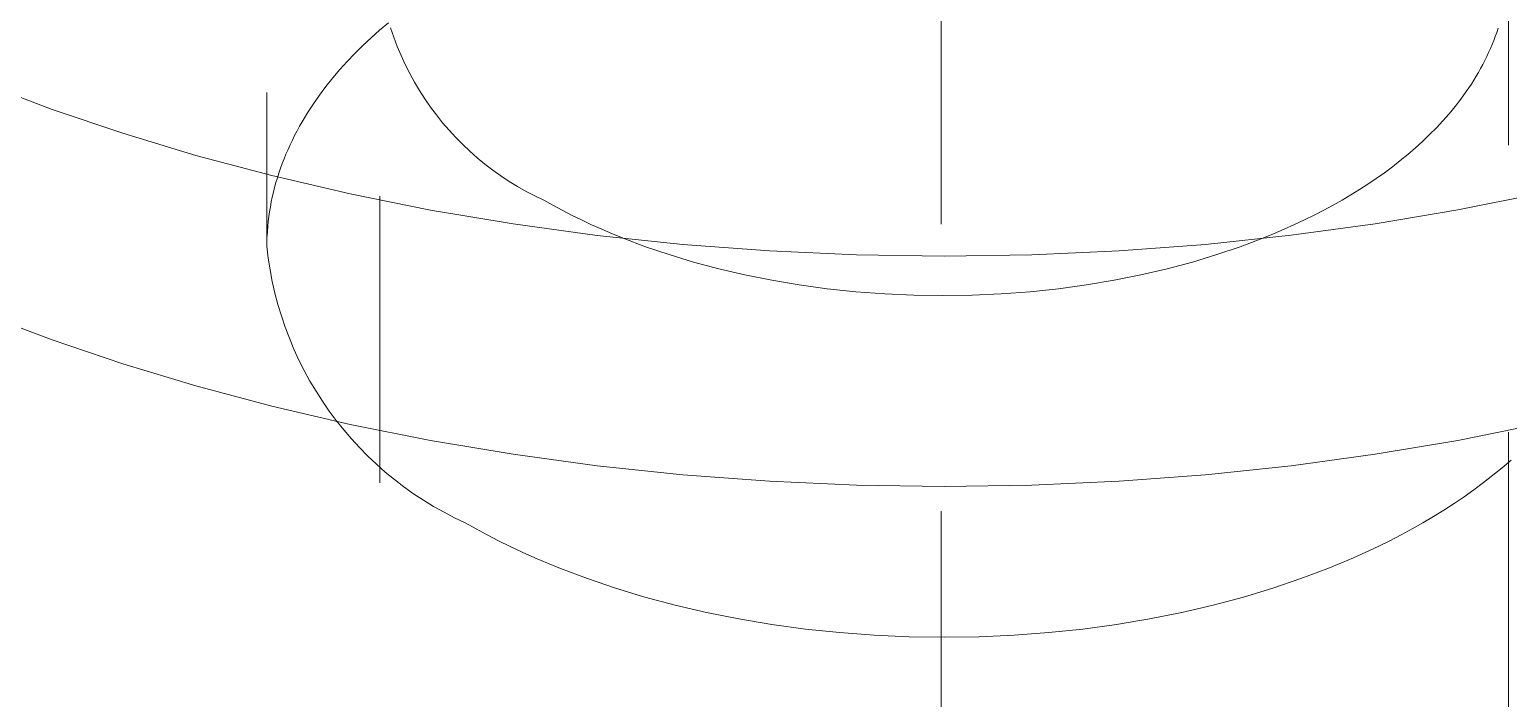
# Model space of a CAD drawing. Header units: inches. Extents: x -13 to 609, y -6 to 131.
# Drawn here: x 154.164 to 154.68, y 57.694 to 57.927 of the extents above; entities that cross this region are included whole.
import ezdxf

# ---------------------------------------------------------------- set-up
doc = ezdxf.new("R2010")
doc.units = ezdxf.units.IN
doc.linetypes.add('HIDDEN', pattern=[1.905, 1.27, -0.635])
doc.layers.add('ZANO_R_przerywana', color=250, linetype='HIDDEN', lineweight=0)

msp = doc.modelspace()

# ---------------------------------------------------------------- linework, layer by layer
at = {"layer": 'ZANO_R_przerywana', "ltscale": 0.05}
for p, q in [((154.48224, 63.95957), (154.48224, 38.24314)), ((154.28638, 53.76943), (154.28638, 58.18726)), ((154.68008, 58.18713), (154.68008, 53.76944)), ((154.24701, 58.10555), (154.24701, 57.85191)), ((154.28634, 57.92727), (154.28338, 57.92463)), ((154.28938, 57.92985), (154.28634, 57.92727)), ((154.29018, 57.92811), (154.29128, 57.92484)), ((154.6755, 57.92507), (154.676, 57.9265)), ((154.676, 57.9265), (154.67647, 57.92794)), ((154.28051, 57.92193), (154.27773, 57.91917)), ((154.28338, 57.92463), (154.28051, 57.92193)), ((154.29128, 57.92484), (154.2925, 57.92161)), ((154.2925, 57.92161), (154.29384, 57.91843)), ((154.67319, 57.91943), (154.67381, 57.92083)), ((154.67381, 57.92083), (154.67441, 57.92224)), ((154.67441, 57.92224), (154.67497, 57.92365)), ((154.67497, 57.92365), (154.6755, 57.92507)), ((154.27505, 57.91636), (154.27246, 57.9135)), ((154.27773, 57.91917), (154.27505, 57.91636)), ((154.29384, 57.91843), (154.29528, 57.91529)), ((154.67114, 57.91526), (154.67185, 57.91664)), ((154.67185, 57.91664), (154.67254, 57.91803)), ((154.67254, 57.91803), (154.67319, 57.91943)), ((154.26999, 57.91059), (154.26762, 57.90763)), ((154.27246, 57.9135), (154.26999, 57.91059)), ((154.29528, 57.91529), (154.29683, 57.91221)), ((154.29683, 57.91221), (154.29848, 57.90918)), ((154.66801, 57.90982), (154.66884, 57.91117)), ((154.66884, 57.91117), (154.66963, 57.91252)), ((154.66963, 57.91252), (154.6704, 57.91389)), ((154.6704, 57.91389), (154.67114, 57.91526)), ((154.17215, 57.89963), (154.14863, 57.9085)), ((154.26762, 57.90763), (154.26536, 57.90462)), ((154.29848, 57.90918), (154.30024, 57.90621)), ((154.30024, 57.90621), (154.30211, 57.90331)), ((154.66349, 57.90322), (154.66538, 57.90583)), ((154.66538, 57.90583), (154.66716, 57.90848)), ((154.66716, 57.90848), (154.66801, 57.90982)), ((154.26322, 57.90156), (154.2612, 57.89847)), ((154.26536, 57.90462), (154.26322, 57.90156)), ((154.30211, 57.90331), (154.30407, 57.90047)), ((154.30407, 57.90047), (154.30613, 57.8977)), ((154.65941, 57.89813), (154.6615, 57.90065)), ((154.6615, 57.90065), (154.66349, 57.90322)), ((154.1967, 57.89132), (154.17215, 57.89963)), ((154.2593, 57.89533), (154.25839, 57.89374)), ((154.2612, 57.89847), (154.2593, 57.89533)), ((154.30613, 57.8977), (154.30829, 57.895)), ((154.30829, 57.895), (154.31054, 57.89238)), ((154.65495, 57.89321), (154.65722, 57.89565)), ((154.65722, 57.89565), (154.65941, 57.89813)), ((154.22224, 57.8836), (154.1967, 57.89132)), ((154.25669, 57.89055), (154.25588, 57.88894)), ((154.25752, 57.89215), (154.25669, 57.89055)), ((154.25839, 57.89374), (154.25752, 57.89215)), ((154.31054, 57.89238), (154.31287, 57.88984)), ((154.31287, 57.88984), (154.3153, 57.88739)), ((154.65015, 57.88849), (154.65259, 57.89083)), ((154.65259, 57.89083), (154.65495, 57.89321)), ((154.25437, 57.88569), (154.25366, 57.88406)), ((154.25511, 57.88732), (154.25437, 57.88569)), ((154.25588, 57.88894), (154.25511, 57.88732)), ((154.3153, 57.88739), (154.31781, 57.88502)), ((154.31781, 57.88502), (154.3204, 57.88274)), ((154.64503, 57.88396), (154.64763, 57.8862)), ((154.64763, 57.8862), (154.65015, 57.88849)), ((154.24871, 57.87653), (154.22224, 57.8836)), ((154.25236, 57.88077), (154.25175, 57.87911)), ((154.25299, 57.88242), (154.25236, 57.88077)), ((154.25366, 57.88406), (154.25299, 57.88242)), ((154.3204, 57.88274), (154.32307, 57.88055)), ((154.32307, 57.88055), (154.32581, 57.87845)), ((154.63683, 57.87757), (154.63963, 57.87965)), ((154.63963, 57.87965), (154.64236, 57.88178)), ((154.64236, 57.88178), (154.64503, 57.88396)), ((154.27603, 57.87017), (154.24871, 57.87653)), ((154.25065, 57.87578), (154.25016, 57.87411)), ((154.25119, 57.87745), (154.25065, 57.87578)), ((154.25175, 57.87911), (154.25119, 57.87745)), ((154.32581, 57.87845), (154.32862, 57.87645)), ((154.32862, 57.87645), (154.3315, 57.87455)), ((154.3315, 57.87455), (154.33445, 57.87275)), ((154.63106, 57.87357), (154.63397, 57.87554)), ((154.63397, 57.87554), (154.63683, 57.87757)), ((154.24927, 57.87074), (154.24888, 57.86906)), ((154.2497, 57.87243), (154.24927, 57.87074)), ((154.25016, 57.87411), (154.2497, 57.87243)), ((154.30413, 57.86455), (154.27603, 57.87017)), ((154.33445, 57.87275), (154.33746, 57.87106)), ((154.33746, 57.87106), (154.34052, 57.86947)), ((154.34052, 57.86947), (154.34364, 57.86799)), ((154.62203, 57.868), (154.62508, 57.8698)), ((154.62508, 57.8698), (154.62809, 57.87166)), ((154.62809, 57.87166), (154.63106, 57.87357)), ((154.6905, 57.87018), (154.6624, 57.86456)), ((154.24794, 57.86397), (154.24769, 57.86227)), ((154.24821, 57.86567), (154.24794, 57.86397)), ((154.24853, 57.86736), (154.24821, 57.86567)), ((154.24888, 57.86906), (154.24853, 57.86736)), ((154.3329, 57.85973), (154.30413, 57.86455)), ((154.34364, 57.86799), (154.34676, 57.86622)), ((154.34676, 57.86622), (154.34998, 57.86449)), ((154.34998, 57.86449), (154.3533, 57.86277)), ((154.61237, 57.86278), (154.61568, 57.86449)), ((154.61568, 57.86449), (154.6189, 57.86623)), ((154.6189, 57.86623), (154.62203, 57.868)), ((154.6624, 57.86456), (154.63363, 57.85974)), ((154.24732, 57.85886), (154.24719, 57.85715)), ((154.24749, 57.86057), (154.24732, 57.85886)), ((154.24769, 57.86227), (154.24749, 57.86057)), ((154.36226, 57.85572), (154.3329, 57.85973)), ((154.3533, 57.86277), (154.35671, 57.86109)), ((154.35671, 57.86109), (154.36021, 57.85944)), ((154.36021, 57.85944), (154.36381, 57.85783)), ((154.60185, 57.85784), (154.60545, 57.85945)), ((154.63363, 57.85974), (154.60427, 57.85573)), ((154.60545, 57.85945), (154.60896, 57.8611)), ((154.60896, 57.8611), (154.61237, 57.86278)), ((154.24719, 57.85715), (154.24709, 57.85544)), ((154.39208, 57.85258), (154.36226, 57.85572)), ((154.36381, 57.85783), (154.36751, 57.85625)), ((154.36751, 57.85625), (154.37129, 57.85471)), ((154.37129, 57.85471), (154.37913, 57.85175)), ((154.60427, 57.85573), (154.57445, 57.85258)), ((154.58654, 57.85176), (154.59438, 57.85472)), ((154.59438, 57.85472), (154.59816, 57.85626)), ((154.59816, 57.85626), (154.60185, 57.85784)), ((154.24701, 57.85191), (154.2475, 57.8478)), ((154.37913, 57.85175), (154.38731, 57.84898)), ((154.38731, 57.84898), (154.39583, 57.84641)), ((154.42227, 57.85031), (154.39208, 57.85258)), ((154.45271, 57.84895), (154.42227, 57.85031)), ((154.48327, 57.84849), (154.45271, 57.84895)), ((154.51382, 57.84895), (154.48327, 57.84849)), ((154.54426, 57.85032), (154.51382, 57.84895)), ((154.57445, 57.85258), (154.54426, 57.85032)), ((154.56984, 57.84641), (154.57835, 57.84899)), ((154.57835, 57.84899), (154.58654, 57.85176)), ((154.2475, 57.8478), (154.24813, 57.84371)), ((154.24813, 57.84371), (154.2489, 57.83964)), ((154.39583, 57.84641), (154.40465, 57.84405)), ((154.40465, 57.84405), (154.41376, 57.84193)), ((154.55191, 57.84193), (154.56102, 57.84406)), ((154.56102, 57.84406), (154.56984, 57.84641)), ((154.2489, 57.83964), (154.24981, 57.8356)), ((154.41376, 57.84193), (154.42312, 57.84006)), ((154.42312, 57.84006), (154.43271, 57.83845)), ((154.43271, 57.83845), (154.4425, 57.83712)), ((154.52317, 57.83712), (154.53296, 57.83845)), ((154.53296, 57.83845), (154.54255, 57.84006)), ((154.54255, 57.84006), (154.55191, 57.84193)), ((154.24981, 57.8356), (154.25086, 57.83159)), ((154.4425, 57.83712), (154.45244, 57.83607)), ((154.45244, 57.83607), (154.46251, 57.83531)), ((154.46251, 57.83531), (154.47265, 57.83486)), ((154.47265, 57.83486), (154.48284, 57.83471)), ((154.48284, 57.83471), (154.49302, 57.83486)), ((154.49302, 57.83486), (154.50317, 57.83531)), ((154.50317, 57.83531), (154.51323, 57.83607)), ((154.51323, 57.83607), (154.52317, 57.83712)), ((154.14863, 57.82814), (154.17215, 57.81927)), ((154.25086, 57.83159), (154.25205, 57.82762)), ((154.25205, 57.82762), (154.25338, 57.8237)), ((154.25338, 57.8237), (154.25485, 57.81983)), ((154.17215, 57.81927), (154.1967, 57.81095)), ((154.25485, 57.81983), (154.25645, 57.816)), ((154.25645, 57.816), (154.25818, 57.81224)), ((154.1967, 57.81095), (154.22224, 57.80323)), ((154.25818, 57.81224), (154.26004, 57.80854)), ((154.26004, 57.80854), (154.26202, 57.80491)), ((154.22224, 57.80323), (154.24871, 57.79617)), ((154.26202, 57.80491), (154.26414, 57.80135)), ((154.26414, 57.80135), (154.26637, 57.79786)), ((154.26637, 57.79786), (154.26873, 57.79445)), ((154.24871, 57.79617), (154.27603, 57.7898)), ((154.26873, 57.79445), (154.2712, 57.79113)), ((154.2712, 57.79113), (154.27379, 57.78789)), ((154.27379, 57.78789), (154.27649, 57.78475)), ((154.27603, 57.7898), (154.30413, 57.78419)), ((154.6624, 57.7842), (154.6905, 57.78982)), ((154.27649, 57.78475), (154.27929, 57.78171)), ((154.27929, 57.78171), (154.2822, 57.77876)), ((154.30413, 57.78419), (154.3329, 57.77936)), ((154.63363, 57.77937), (154.6624, 57.7842)), ((154.2822, 57.77876), (154.28521, 57.77591)), ((154.3329, 57.77936), (154.36226, 57.77536)), ((154.60427, 57.77537), (154.63363, 57.77937)), ((154.67788, 57.77465), (154.68099, 57.77733)), ((154.28521, 57.77591), (154.28832, 57.77318)), ((154.28832, 57.77318), (154.29152, 57.77055)), ((154.36226, 57.77536), (154.39208, 57.77222)), ((154.39208, 57.77222), (154.42227, 57.76995)), ((154.54426, 57.76995), (154.57445, 57.77222)), ((154.57445, 57.77222), (154.60427, 57.77537)), ((154.67139, 57.76947), (154.67468, 57.77203)), ((154.67468, 57.77203), (154.67788, 57.77465)), ((154.29152, 57.77055), (154.29481, 57.76803)), ((154.29481, 57.76803), (154.29819, 57.76563)), ((154.42227, 57.76995), (154.45271, 57.76859)), ((154.45271, 57.76859), (154.48327, 57.76813)), ((154.48327, 57.76813), (154.51382, 57.76859)), ((154.51382, 57.76859), (154.54426, 57.76995)), ((154.66461, 57.76454), (154.66804, 57.76697)), ((154.66804, 57.76697), (154.67139, 57.76947)), ((154.29819, 57.76563), (154.30165, 57.76335)), ((154.30165, 57.76335), (154.30518, 57.7612)), ((154.30518, 57.7612), (154.30879, 57.75916)), ((154.65755, 57.75988), (154.66111, 57.76218)), ((154.66111, 57.76218), (154.66461, 57.76454)), ((154.30879, 57.75916), (154.31247, 57.75726)), ((154.31247, 57.75726), (154.31621, 57.75548)), ((154.65027, 57.75549), (154.65394, 57.75765)), ((154.65394, 57.75765), (154.65755, 57.75988)), ((154.31621, 57.75548), (154.31996, 57.75336)), ((154.31996, 57.75336), (154.32382, 57.75128)), ((154.32382, 57.75128), (154.3278, 57.74922)), ((154.63868, 57.74923), (154.64266, 57.75129)), ((154.64266, 57.75129), (154.64653, 57.75337)), ((154.64653, 57.75337), (154.65027, 57.75549)), ((154.3278, 57.74922), (154.33189, 57.7472)), ((154.33189, 57.7472), (154.3361, 57.74522)), ((154.63038, 57.74523), (154.63459, 57.74721)), ((154.63459, 57.74721), (154.63868, 57.74923)), ((154.3361, 57.74522), (154.34042, 57.74328)), ((154.34042, 57.74328), (154.34485, 57.74139)), ((154.34485, 57.74139), (154.34939, 57.73954)), ((154.61709, 57.73955), (154.62163, 57.7414)), ((154.62163, 57.7414), (154.62607, 57.74329)), ((154.62607, 57.74329), (154.63038, 57.74523)), ((154.34939, 57.73954), (154.3588, 57.73599)), ((154.3588, 57.73599), (154.36862, 57.73267)), ((154.59787, 57.73267), (154.60769, 57.736)), ((154.60769, 57.736), (154.61709, 57.73955)), ((154.36862, 57.73267), (154.37884, 57.72958)), ((154.58765, 57.72959), (154.59787, 57.73267)), ((154.37884, 57.72958), (154.38942, 57.72675)), ((154.38942, 57.72675), (154.40035, 57.72421)), ((154.56614, 57.72421), (154.57707, 57.72676)), ((154.57707, 57.72676), (154.58765, 57.72959)), ((154.40035, 57.72421), (154.41159, 57.72196)), ((154.41159, 57.72196), (154.4231, 57.72003)), ((154.4231, 57.72003), (154.43484, 57.71843)), ((154.53165, 57.71843), (154.54339, 57.72004)), ((154.54339, 57.72004), (154.5549, 57.72197)), ((154.5549, 57.72197), (154.56614, 57.72421)), ((154.43484, 57.71843), (154.44677, 57.71717)), ((154.44677, 57.71717), (154.45885, 57.71627)), ((154.45885, 57.71627), (154.47102, 57.71572)), ((154.47102, 57.71572), (154.48325, 57.71554)), ((154.48325, 57.71554), (154.49547, 57.71572)), ((154.49547, 57.71572), (154.50764, 57.71627)), ((154.50764, 57.71627), (154.51972, 57.71717)), ((154.51972, 57.71717), (154.53165, 57.71843))]:
    msp.add_line(p, q, dxfattribs=at)

doc.saveas('drawing.dxf')
